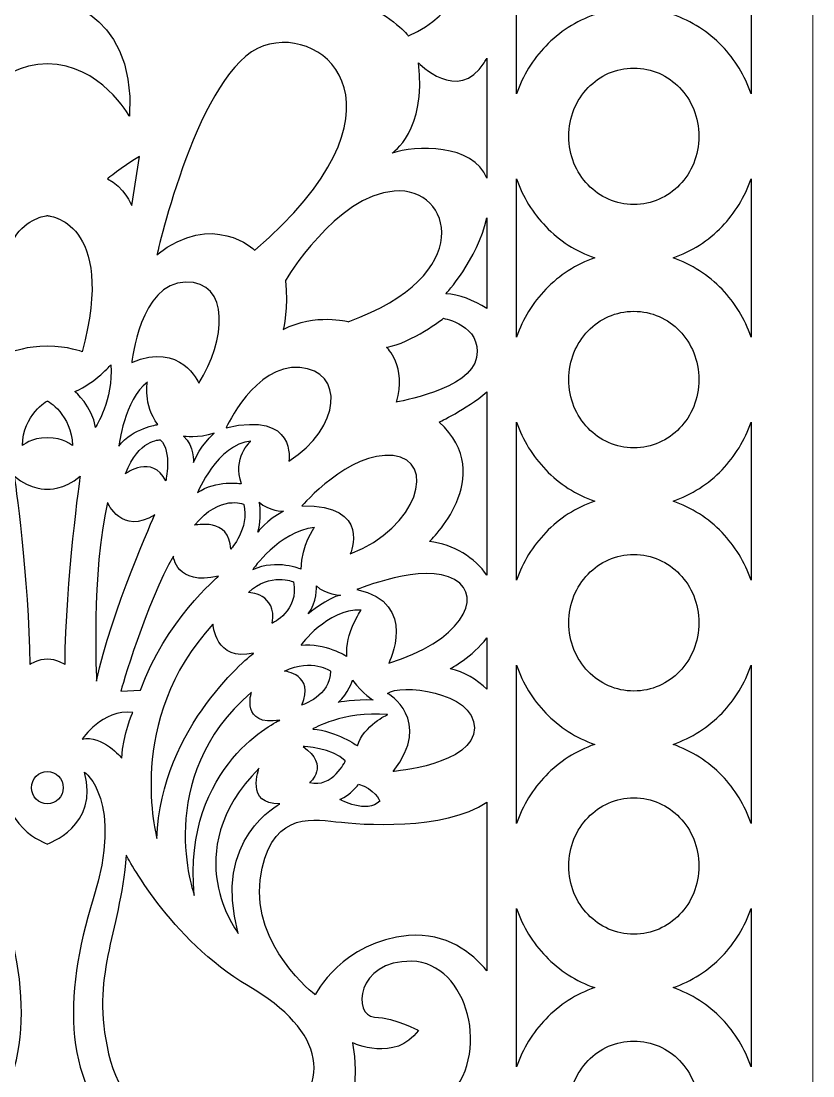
# Model space of a CAD drawing. Header units: millimetres. Extents: x 30.3 to 92.8, y 78.4 to 138.4.
# Drawn here: x 82.2 to 92.78, y 88.58 to 102.67 of the extents above; entities that cross this region are included whole.
import ezdxf

# ---------------------------------------------------------------- set-up
doc = ezdxf.new("R2010")
doc.units = ezdxf.units.MM
doc.header["$MEASUREMENT"] = 0
doc.layers.add('layer 1', color=7, linetype='Continuous')

msp = doc.modelspace()

# ---------------------------------------------------------------- linework, layer by layer
at = {"layer": 'layer 1', "color": 7, "lineweight": 9}
msp.add_open_spline([(72.3242, 138.4261), (72.3242, 138.4261), (92.7788, 138.4261), (92.7788, 138.4261), (92.7788, 138.4261), (92.7788, 138.4261), (92.7788, 78.4263), (92.7788, 78.4263), (92.7788, 78.4263), (92.7788, 78.4263), (72.3242, 78.4263), (72.3242, 78.4263), (72.3242, 78.4263), (72.3242, 78.4263), (72.3242, 138.4261), (72.3242, 138.4261)], degree=3, knots=[0, 0, 0, 0, 0.2, 0.2, 0.2, 0.2, 0.4, 0.4, 0.4, 0.4, 0.6, 0.6, 0.6, 0.6, 1, 1, 1, 1], dxfattribs=at)
at = {"layer": 'layer 1', "color": 250}
for points, knots in [([(84.9402, 102.8033), (84.9402, 102.8033), (85.6563, 104.3893), (86.8036, 104.578), (86.8036, 104.578), (87.951, 104.7668), (88.7258, 103.0568), (87.3759, 102.4752), (87.3759, 102.4752), (87.3759, 102.4752), (86.5154, 103.5336), (84.9402, 102.8033)], [0, 0, 0, 0, 0.25, 0.25, 0.25, 0.25, 0.5, 0.5, 0.5, 0.5, 1, 1, 1, 1]), ([(88.8199, 101.7022), (88.9028, 101.9443), (89.0371, 102.1616), (89.2093, 102.3402), (89.2093, 102.3402), (89.3911, 102.5287), (89.6145, 102.6738), (89.864, 102.7594), (89.864, 102.7594), (89.6145, 102.845), (89.3911, 102.9901), (89.2093, 103.1786), (89.2093, 103.1786), (89.0371, 103.3572), (88.9028, 103.5745), (88.8199, 103.8166), (88.8199, 103.8166), (88.8199, 103.8166), (88.8199, 101.7022), (88.8199, 101.7022)], [0, 0, 0, 0, 0.1666667, 0.1666667, 0.1666667, 0.1666667, 0.3333333, 0.3333333, 0.3333333, 0.3333333, 0.5, 0.5, 0.5, 0.5, 0.6666667, 0.6666667, 0.6666667, 0.6666667, 1, 1, 1, 1]), ([(91.954, 103.8166), (91.8711, 103.5745), (91.7368, 103.3572), (91.5646, 103.1786), (91.5646, 103.1786), (91.3828, 102.9901), (91.1593, 102.845), (90.9099, 102.7594), (90.9099, 102.7594), (91.1593, 102.6738), (91.3828, 102.5287), (91.5646, 102.3402), (91.5646, 102.3402), (91.7368, 102.1616), (91.8711, 101.9443), (91.954, 101.7022), (91.954, 101.7022), (91.954, 101.7022), (91.954, 103.8166), (91.954, 103.8166)], [0, 0, 0, 0, 0.1666667, 0.1666667, 0.1666667, 0.1666667, 0.3333333, 0.3333333, 0.3333333, 0.3333333, 0.5, 0.5, 0.5, 0.5, 0.6666667, 0.6666667, 0.6666667, 0.6666667, 1, 1, 1, 1]), ([(82.5515, 102.9823), (82.5515, 102.9823), (81.366, 102.8928), (81.4541, 101.4015), (81.4541, 101.4015), (81.4541, 101.4015), (81.8442, 102.1024), (82.5515, 102.1024), (82.5515, 102.1024), (83.2588, 102.1024), (83.6489, 101.4015), (83.6489, 101.4015), (83.6489, 101.4015), (83.737, 102.8928), (82.5515, 102.9823), (82.5515, 102.9823)], [0, 0, 0, 0, 0.2, 0.2, 0.2, 0.2, 0.4, 0.4, 0.4, 0.4, 0.6, 0.6, 0.6, 0.6, 1, 1, 1, 1]), ([(85.3217, 99.6119), (85.3217, 99.6119), (84.7641, 100.1488), (84.0158, 99.5522), (84.0158, 99.5522), (84.0158, 99.5522), (84.5733, 102.0427), (85.439, 102.341), (85.439, 102.341), (86.3047, 102.6393), (87.4852, 101.4617), (85.3217, 99.6119)], [0, 0, 0, 0, 0.25, 0.25, 0.25, 0.25, 0.5, 0.5, 0.5, 0.5, 1, 1, 1, 1]), ([(88.424, 102.1785), (88.4123, 102.1567), (88.4004, 102.1363), (88.3883, 102.1173), (88.3883, 102.1173), (88.0361, 101.5655), (87.5079, 102.1173), (87.5079, 102.1173), (87.5079, 102.1173), (87.6253, 101.2076), (87.1558, 100.9093), (87.1558, 100.9093), (87.1558, 100.9093), (87.4638, 101.0137), (88.2432, 101.0382), (88.424, 100.5737), (88.424, 100.5737), (88.424, 100.5737), (88.424, 102.1785), (88.424, 102.1785)], [0, 0, 0, 0, 0.1666667, 0.1666667, 0.1666667, 0.1666667, 0.3333333, 0.3333333, 0.3333333, 0.3333333, 0.5, 0.5, 0.5, 0.5, 0.6666667, 0.6666667, 0.6666667, 0.6666667, 1, 1, 1, 1]), ([(90.9986, 101.784), (90.8422, 101.9461), (90.626, 102.0464), (90.3869, 102.0464), (90.3869, 102.0464), (90.1479, 102.0464), (89.9317, 101.9461), (89.7753, 101.784), (89.7753, 101.784), (89.6161, 101.6188), (89.5176, 101.3893), (89.5176, 101.1344), (89.5176, 101.1344), (89.5176, 100.8795), (89.6161, 100.65), (89.7753, 100.4848), (89.7753, 100.4848), (89.9317, 100.3227), (90.1479, 100.2224), (90.3869, 100.2224), (90.3869, 100.2224), (90.626, 100.2224), (90.8422, 100.3227), (90.9986, 100.4848), (90.9986, 100.4848), (91.1578, 100.65), (91.2563, 100.8795), (91.2563, 101.1344), (91.2563, 101.1344), (91.2563, 101.3893), (91.1578, 101.6188), (90.9986, 101.784)], [0, 0, 0, 0, 0.1111111, 0.1111111, 0.1111111, 0.1111111, 0.2222222, 0.2222222, 0.2222222, 0.2222222, 0.3333333, 0.3333333, 0.3333333, 0.3333333, 0.4444444, 0.4444444, 0.4444444, 0.4444444, 0.5555556, 0.5555556, 0.5555556, 0.5555556, 0.6666667, 0.6666667, 0.6666667, 0.6666667, 0.7777778, 0.7777778, 0.7777778, 0.7777778, 1, 1, 1, 1]), ([(83.781, 100.8646), (83.781, 100.8646), (83.6783, 100.2084), (83.6783, 100.2084), (83.6783, 100.2084), (83.6783, 100.2084), (83.5756, 100.4619), (83.3555, 100.5663), (83.3555, 100.5663), (83.3555, 100.5663), (83.5316, 100.7155), (83.781, 100.8646)], [0, 0, 0, 0, 0.25, 0.25, 0.25, 0.25, 0.5, 0.5, 0.5, 0.5, 1, 1, 1, 1]), ([(88.8199, 98.4522), (88.9028, 98.6943), (89.0371, 98.9116), (89.2093, 99.0902), (89.2093, 99.0902), (89.3911, 99.2787), (89.6145, 99.4238), (89.864, 99.5094), (89.864, 99.5094), (89.6145, 99.595), (89.3911, 99.7401), (89.2093, 99.9286), (89.2093, 99.9286), (89.0371, 100.1072), (88.9028, 100.3245), (88.8199, 100.5666), (88.8199, 100.5666), (88.8199, 100.5666), (88.8199, 98.4522), (88.8199, 98.4522)], [0, 0, 0, 0, 0.1666667, 0.1666667, 0.1666667, 0.1666667, 0.3333333, 0.3333333, 0.3333333, 0.3333333, 0.5, 0.5, 0.5, 0.5, 0.6666667, 0.6666667, 0.6666667, 0.6666667, 1, 1, 1, 1]), ([(91.954, 100.5666), (91.8711, 100.3245), (91.7368, 100.1072), (91.5646, 99.9286), (91.5646, 99.9286), (91.3828, 99.7401), (91.1593, 99.595), (90.9099, 99.5094), (90.9099, 99.5094), (91.1593, 99.4238), (91.3828, 99.2787), (91.5646, 99.0902), (91.5646, 99.0902), (91.7368, 98.9116), (91.8711, 98.6943), (91.954, 98.4522), (91.954, 98.4522), (91.954, 98.4522), (91.954, 100.5666), (91.954, 100.5666)], [0, 0, 0, 0, 0.1666667, 0.1666667, 0.1666667, 0.1666667, 0.3333333, 0.3333333, 0.3333333, 0.3333333, 0.5, 0.5, 0.5, 0.5, 0.6666667, 0.6666667, 0.6666667, 0.6666667, 1, 1, 1, 1]), ([(85.7032, 98.553), (85.7032, 98.553), (85.7765, 98.8513), (85.7325, 99.2092), (85.7325, 99.2092), (85.7325, 99.2092), (86.4074, 100.3426), (87.1851, 100.4023), (87.1851, 100.4023), (87.9628, 100.4619), (88.3003, 99.2689), (86.5689, 98.6574), (86.5689, 98.6574), (86.5689, 98.6574), (86.1287, 98.7767), (85.7032, 98.553)], [0, 0, 0, 0, 0.2, 0.2, 0.2, 0.2, 0.4, 0.4, 0.4, 0.4, 0.6, 0.6, 0.6, 0.6, 1, 1, 1, 1]), ([(82.5515, 100.0742), (82.5515, 100.0742), (81.6185, 100.0145), (82.085, 98.2548), (82.085, 98.2548), (82.085, 98.2548), (82.2738, 98.3297), (82.5515, 98.3297), (82.5515, 98.3297), (82.8292, 98.3297), (83.018, 98.2548), (83.018, 98.2548), (83.018, 98.2548), (83.4845, 100.0145), (82.5515, 100.0742), (82.5515, 100.0742)], [0, 0, 0, 0, 0.2, 0.2, 0.2, 0.2, 0.4, 0.4, 0.4, 0.4, 0.6, 0.6, 0.6, 0.6, 1, 1, 1, 1]), ([(88.424, 100.047), (88.294, 99.4783), (87.8747, 99.0303), (87.8747, 99.0303), (87.8747, 99.0303), (88.0462, 99.0182), (88.2511, 98.9456), (88.424, 98.834), (88.424, 98.834), (88.424, 98.834), (88.424, 100.047), (88.424, 100.047)], [0, 0, 0, 0, 0.25, 0.25, 0.25, 0.25, 0.5, 0.5, 0.5, 0.5, 1, 1, 1, 1]), ([(84.5733, 97.8372), (84.5733, 97.8372), (84.3386, 98.3964), (83.6783, 98.1131), (83.6783, 98.1131), (83.6783, 98.1131), (83.7883, 99.1719), (84.3973, 99.1869), (84.3973, 99.1869), (85.0062, 99.2018), (84.9328, 98.3964), (84.5733, 97.8372)], [0, 0, 0, 0, 0.25, 0.25, 0.25, 0.25, 0.5, 0.5, 0.5, 0.5, 1, 1, 1, 1]), ([(90.9986, 98.534), (90.8422, 98.6961), (90.626, 98.7964), (90.3869, 98.7964), (90.3869, 98.7964), (90.1479, 98.7964), (89.9317, 98.6961), (89.7753, 98.534), (89.7753, 98.534), (89.6161, 98.3688), (89.5176, 98.1393), (89.5176, 97.8844), (89.5176, 97.8844), (89.5176, 97.6295), (89.6161, 97.4), (89.7753, 97.2348), (89.7753, 97.2348), (89.9317, 97.0727), (90.1479, 96.9724), (90.3869, 96.9724), (90.3869, 96.9724), (90.626, 96.9724), (90.8422, 97.0727), (90.9986, 97.2348), (90.9986, 97.2348), (91.1578, 97.4), (91.2563, 97.6295), (91.2563, 97.8844), (91.2563, 97.8844), (91.2563, 98.1393), (91.1578, 98.3688), (90.9986, 98.534)], [0, 0, 0, 0, 0.1111111, 0.1111111, 0.1111111, 0.1111111, 0.2222222, 0.2222222, 0.2222222, 0.2222222, 0.3333333, 0.3333333, 0.3333333, 0.3333333, 0.4444444, 0.4444444, 0.4444444, 0.4444444, 0.5555556, 0.5555556, 0.5555556, 0.5555556, 0.6666667, 0.6666667, 0.6666667, 0.6666667, 0.7777778, 0.7777778, 0.7777778, 0.7777778, 1, 1, 1, 1]), ([(87.0824, 98.3144), (87.0824, 98.3144), (87.3612, 98.0609), (87.2145, 97.5837), (87.2145, 97.5837), (87.2145, 97.5837), (88.2122, 97.7477), (88.2856, 98.1802), (88.2856, 98.1802), (88.3589, 98.6127), (87.8454, 98.7022), (87.8454, 98.7022), (87.8454, 98.7022), (87.8454, 98.7022), (87.4199, 98.3741), (87.0824, 98.3144)], [0, 0, 0, 0, 0.2, 0.2, 0.2, 0.2, 0.4, 0.4, 0.4, 0.4, 0.6, 0.6, 0.6, 0.6, 1, 1, 1, 1]), ([(85.7765, 96.7933), (85.7765, 96.7933), (85.8939, 97.4644), (84.9402, 97.2407), (84.9402, 97.2407), (84.9402, 97.2407), (85.3217, 98.0907), (85.9232, 98.046), (85.9232, 98.046), (86.5248, 98.0012), (86.4808, 97.2407), (85.7765, 96.7933)], [0, 0, 0, 0, 0.25, 0.25, 0.25, 0.25, 0.5, 0.5, 0.5, 0.5, 1, 1, 1, 1]), ([(83.3995, 98.08), (83.3995, 98.08), (83.1978, 97.8453), (82.9192, 97.7223), (82.9192, 97.7223), (82.9192, 97.7223), (83.1538, 97.5285), (83.1941, 97.2453), (83.1941, 97.2453), (83.1941, 97.2453), (83.4361, 97.6179), (83.3995, 98.08)], [0, 0, 0, 0, 0.25, 0.25, 0.25, 0.25, 0.5, 0.5, 0.5, 0.5, 1, 1, 1, 1]), ([(83.8871, 97.849), (83.8871, 97.849), (83.8285, 97.5546), (84.0265, 97.2825), (84.0265, 97.2825), (84.0265, 97.2825), (83.7001, 97.2415), (83.5058, 96.9956), (83.5058, 96.9956), (83.5058, 96.9956), (83.5791, 97.6142), (83.8871, 97.849)], [0, 0, 0, 0, 0.25, 0.25, 0.25, 0.25, 0.5, 0.5, 0.5, 0.5, 1, 1, 1, 1]), ([(88.424, 97.7189), (88.1361, 97.4801), (87.7867, 97.3152), (87.7867, 97.3152), (87.7867, 97.3152), (88.579, 96.5845), (87.6546, 95.7195), (87.6546, 95.7195), (87.6546, 95.7195), (87.9862, 95.6849), (88.2636, 95.5002), (88.424, 95.2697), (88.424, 95.2697), (88.424, 95.2697), (88.424, 97.7189), (88.424, 97.7189)], [0, 0, 0, 0, 0.2, 0.2, 0.2, 0.2, 0.4, 0.4, 0.4, 0.4, 0.6, 0.6, 0.6, 0.6, 1, 1, 1, 1]), ([(82.5515, 97.5993), (82.5515, 97.5993), (82.2244, 97.4196), (82.2171, 97.0021), (82.2171, 97.0021), (82.2171, 97.0021), (82.3357, 97.1064), (82.5515, 97.1064), (82.5515, 97.1064), (82.7673, 97.1064), (82.886, 97.0021), (82.886, 97.0021), (82.886, 97.0021), (82.8786, 97.4196), (82.5515, 97.5993), (82.5515, 97.5993)], [0, 0, 0, 0, 0.2, 0.2, 0.2, 0.2, 0.4, 0.4, 0.4, 0.4, 0.6, 0.6, 0.6, 0.6, 1, 1, 1, 1]), ([(88.8199, 95.2022), (88.9028, 95.4443), (89.0371, 95.6616), (89.2093, 95.8402), (89.2093, 95.8402), (89.3911, 96.0287), (89.6146, 96.1738), (89.864, 96.2594), (89.864, 96.2594), (89.6146, 96.345), (89.3911, 96.4901), (89.2093, 96.6786), (89.2093, 96.6786), (89.0371, 96.8572), (88.9028, 97.0745), (88.8199, 97.3166), (88.8199, 97.3166), (88.8199, 97.3166), (88.8199, 95.2022), (88.8199, 95.2022)], [0, 0, 0, 0, 0.1666667, 0.1666667, 0.1666667, 0.1666667, 0.3333333, 0.3333333, 0.3333333, 0.3333333, 0.5, 0.5, 0.5, 0.5, 0.6666667, 0.6666667, 0.6666667, 0.6666667, 1, 1, 1, 1]), ([(91.954, 97.3166), (91.8711, 97.0745), (91.7368, 96.8572), (91.5646, 96.6786), (91.5646, 96.6786), (91.3828, 96.4901), (91.1593, 96.345), (90.9099, 96.2594), (90.9099, 96.2594), (91.1593, 96.1738), (91.3828, 96.0287), (91.5646, 95.8402), (91.5646, 95.8402), (91.7368, 95.6616), (91.8711, 95.4443), (91.954, 95.2022), (91.954, 95.2022), (91.954, 95.2022), (91.954, 97.3166), (91.954, 97.3166)], [0, 0, 0, 0, 0.1666667, 0.1666667, 0.1666667, 0.1666667, 0.3333333, 0.3333333, 0.3333333, 0.3333333, 0.5, 0.5, 0.5, 0.5, 0.6666667, 0.6666667, 0.6666667, 0.6666667, 1, 1, 1, 1]), ([(84.7781, 97.167), (84.7781, 97.167), (84.5838, 96.9881), (84.5031, 96.7757), (84.5031, 96.7757), (84.5031, 96.7757), (84.5178, 96.9993), (84.3711, 97.126), (84.3711, 97.126), (84.3711, 97.126), (84.5654, 97.0925), (84.7781, 97.167)], [0, 0, 0, 0, 0.25, 0.25, 0.25, 0.25, 0.5, 0.5, 0.5, 0.5, 1, 1, 1, 1]), ([(84.1328, 96.5297), (84.1328, 96.5297), (84.2245, 96.921), (84.0595, 97.0776), (84.0595, 97.0776), (84.0595, 97.0776), (83.7661, 97.0887), (83.5975, 96.6266), (83.5975, 96.6266), (83.5975, 96.6266), (83.9531, 96.8912), (84.1328, 96.5297)], [0, 0, 0, 0, 0.25, 0.25, 0.25, 0.25, 0.5, 0.5, 0.5, 0.5, 1, 1, 1, 1]), ([(85.2694, 97.0627), (85.2694, 97.0627), (85.0164, 96.8279), (85.1448, 96.4925), (85.1448, 96.4925), (85.1448, 96.4925), (84.8001, 96.5484), (84.5581, 96.3732), (84.5581, 96.3732), (84.5581, 96.3732), (84.8221, 97.0142), (85.2694, 97.0627)], [0, 0, 0, 0, 0.25, 0.25, 0.25, 0.25, 0.5, 0.5, 0.5, 0.5, 1, 1, 1, 1]), ([(86.5982, 95.5555), (86.5982, 95.5555), (86.8917, 96.2117), (85.9526, 96.1967), (85.9526, 96.1967), (85.9526, 96.1967), (86.5835, 96.9275), (87.1704, 96.8678), (87.1704, 96.8678), (87.7574, 96.8082), (87.5079, 95.8985), (86.5982, 95.5555)], [0, 0, 0, 0, 0.25, 0.25, 0.25, 0.25, 0.5, 0.5, 0.5, 0.5, 1, 1, 1, 1]), ([(82.5515, 96.4204), (82.5515, 96.4204), (82.3271, 96.4055), (82.1143, 96.5919), (82.1143, 96.5919), (82.1143, 96.5919), (82.3124, 95.205), (82.3198, 94.0791), (82.3198, 94.0791), (82.3198, 94.0791), (82.4311, 94.148), (82.5515, 94.148), (82.5515, 94.148), (82.6719, 94.148), (82.7832, 94.0791), (82.7832, 94.0791), (82.7832, 94.0791), (82.7906, 95.205), (82.9887, 96.5919), (82.9887, 96.5919), (82.9887, 96.5919), (82.7759, 96.4055), (82.5515, 96.4204), (82.5515, 96.4204)], [0, 0, 0, 0, 0.1428571, 0.1428571, 0.1428571, 0.1428571, 0.2857143, 0.2857143, 0.2857143, 0.2857143, 0.4285714, 0.4285714, 0.4285714, 0.4285714, 0.5714286, 0.5714286, 0.5714286, 0.5714286, 0.7142857, 0.7142857, 0.7142857, 0.7142857, 1, 1, 1, 1]), ([(85.0018, 95.6167), (85.0018, 95.6167), (85.2548, 95.8962), (85.1741, 96.2167), (85.1741, 96.2167), (85.1741, 96.2167), (84.8624, 96.3583), (84.5178, 95.9372), (84.5178, 95.9372), (84.5178, 95.9372), (84.9908, 96.0453), (85.0018, 95.6167)], [0, 0, 0, 0, 0.25, 0.25, 0.25, 0.25, 0.5, 0.5, 0.5, 0.5, 1, 1, 1, 1]), ([(83.9864, 96.0774), (83.9864, 96.0774), (83.3995, 94.78), (83.2088, 93.8554), (83.2088, 93.8554), (83.2088, 93.8554), (83.1354, 95.3169), (83.3555, 96.2415), (83.3555, 96.2415), (83.3555, 96.2415), (83.5462, 95.7941), (83.9864, 96.0774)], [0, 0, 0, 0, 0.25, 0.25, 0.25, 0.25, 0.5, 0.5, 0.5, 0.5, 1, 1, 1, 1]), ([(85.3831, 96.2465), (85.3831, 96.2465), (85.4234, 96.0155), (85.3611, 95.844), (85.3611, 95.844), (85.3611, 95.844), (85.4784, 96.008), (85.7058, 96.1235), (85.7058, 96.1235), (85.7058, 96.1235), (85.5004, 96.1273), (85.3831, 96.2465)], [0, 0, 0, 0, 0.25, 0.25, 0.25, 0.25, 0.5, 0.5, 0.5, 0.5, 1, 1, 1, 1]), ([(86.1201, 95.9074), (86.1201, 95.9074), (85.9478, 95.6763), (85.9404, 95.3521), (85.9404, 95.3521), (85.9404, 95.3521), (85.6178, 95.4975), (85.2951, 95.3447), (85.2951, 95.3447), (85.2951, 95.3447), (85.6398, 95.8515), (86.1201, 95.9074)], [0, 0, 0, 0, 0.25, 0.25, 0.25, 0.25, 0.5, 0.5, 0.5, 0.5, 1, 1, 1, 1]), ([(84.8375, 95.2572), (84.8375, 95.2572), (84.1185, 94.6458), (83.7957, 93.736), (83.7957, 93.736), (83.7957, 93.736), (83.5316, 93.7211), (83.5316, 93.7211), (83.5316, 93.7211), (83.5316, 93.7211), (83.8837, 94.9291), (84.2359, 95.5256), (84.2359, 95.5256), (84.2359, 95.5256), (84.2652, 95.123), (84.8375, 95.2572)], [0, 0, 0, 0, 0.2, 0.2, 0.2, 0.2, 0.4, 0.4, 0.4, 0.4, 0.6, 0.6, 0.6, 0.6, 1, 1, 1, 1]), ([(87.1117, 94.094), (87.1117, 94.094), (87.5226, 94.8993), (86.6862, 95.0782), (86.6862, 95.0782), (86.6862, 95.0782), (87.5813, 95.4511), (87.9921, 95.2125), (87.9921, 95.2125), (88.403, 94.9738), (88.0508, 94.3773), (87.1117, 94.094)], [0, 0, 0, 0, 0.25, 0.25, 0.25, 0.25, 0.5, 0.5, 0.5, 0.5, 1, 1, 1, 1]), ([(90.9986, 95.284), (90.8422, 95.4461), (90.626, 95.5464), (90.3869, 95.5464), (90.3869, 95.5464), (90.1479, 95.5464), (89.9317, 95.4461), (89.7753, 95.284), (89.7753, 95.284), (89.6161, 95.1188), (89.5176, 94.8893), (89.5176, 94.6344), (89.5176, 94.6344), (89.5176, 94.3795), (89.6161, 94.15), (89.7753, 93.9848), (89.7753, 93.9848), (89.9317, 93.8227), (90.1479, 93.7224), (90.3869, 93.7224), (90.3869, 93.7224), (90.626, 93.7224), (90.8422, 93.8227), (90.9986, 93.9848), (90.9986, 93.9848), (91.1578, 94.15), (91.2563, 94.3795), (91.2563, 94.6344), (91.2563, 94.6344), (91.2563, 94.8893), (91.1578, 95.1188), (90.9986, 95.284)], [0, 0, 0, 0, 0.1111111, 0.1111111, 0.1111111, 0.1111111, 0.2222222, 0.2222222, 0.2222222, 0.2222222, 0.3333333, 0.3333333, 0.3333333, 0.3333333, 0.4444444, 0.4444444, 0.4444444, 0.4444444, 0.5555556, 0.5555556, 0.5555556, 0.5555556, 0.6666667, 0.6666667, 0.6666667, 0.6666667, 0.7777778, 0.7777778, 0.7777778, 0.7777778, 1, 1, 1, 1]), ([(85.8414, 95.1807), (85.8414, 95.1807), (85.5261, 95.3149), (85.2364, 95.0391), (85.2364, 95.0391), (85.2364, 95.0391), (85.6251, 95.0279), (85.5554, 94.6291), (85.5554, 94.6291), (85.5554, 94.6291), (85.9148, 94.7931), (85.8414, 95.1807)], [0, 0, 0, 0, 0.25, 0.25, 0.25, 0.25, 0.5, 0.5, 0.5, 0.5, 1, 1, 1, 1]), ([(86.1457, 95.1285), (86.1457, 95.1285), (86.1567, 94.8975), (86.0357, 94.7521), (86.0357, 94.7521), (86.0357, 94.7521), (86.2997, 94.9757), (86.4684, 95.0018), (86.4684, 95.0018), (86.4684, 95.0018), (86.2631, 95.013), (86.1457, 95.1285)], [0, 0, 0, 0, 0.25, 0.25, 0.25, 0.25, 0.5, 0.5, 0.5, 0.5, 1, 1, 1, 1]), ([(86.5527, 94.1857), (86.5527, 94.1857), (86.2594, 94.372), (85.9404, 94.3347), (85.9404, 94.3347), (85.9404, 94.3347), (86.2814, 94.8155), (86.7434, 94.8043), (86.7434, 94.8043), (86.7434, 94.8043), (86.5271, 94.495), (86.5527, 94.1857)], [0, 0, 0, 0, 0.25, 0.25, 0.25, 0.25, 0.5, 0.5, 0.5, 0.5, 1, 1, 1, 1]), ([(85.307, 94.2282), (85.307, 94.2282), (84.0598, 93.2588), (84.0158, 91.7526), (84.0158, 91.7526), (84.0158, 91.7526), (83.5756, 93.3334), (84.7641, 94.6159), (84.7641, 94.6159), (84.7641, 94.6159), (84.7934, 94.1089), (85.307, 94.2282)], [0, 0, 0, 0, 0.25, 0.25, 0.25, 0.25, 0.5, 0.5, 0.5, 0.5, 1, 1, 1, 1]), ([(88.424, 94.4325), (88.2352, 94.1809), (87.9334, 94.0194), (87.9334, 94.0194), (87.9334, 94.0194), (88.1217, 93.9773), (88.2886, 93.8782), (88.424, 93.7458), (88.424, 93.7458), (88.424, 93.7458), (88.424, 94.4325), (88.424, 94.4325)], [0, 0, 0, 0, 0.25, 0.25, 0.25, 0.25, 0.5, 0.5, 0.5, 0.5, 1, 1, 1, 1]), ([(85.9526, 93.5347), (85.9526, 93.5347), (86.3341, 93.654), (86.3341, 93.9896), (86.3341, 93.9896), (86.3341, 93.9896), (86.092, 94.1685), (85.7178, 93.9896), (85.7178, 93.9896), (85.7178, 93.9896), (86.1287, 93.9448), (85.9526, 93.5347)], [0, 0, 0, 0, 0.25, 0.25, 0.25, 0.25, 0.5, 0.5, 0.5, 0.5, 1, 1, 1, 1]), ([(88.8199, 91.9522), (88.9028, 92.1943), (89.0371, 92.4116), (89.2093, 92.5902), (89.2093, 92.5902), (89.3911, 92.7787), (89.6146, 92.9238), (89.864, 93.0094), (89.864, 93.0094), (89.6146, 93.095), (89.3911, 93.2401), (89.2093, 93.4286), (89.2093, 93.4286), (89.0371, 93.6072), (88.9028, 93.8245), (88.8199, 94.0666), (88.8199, 94.0666), (88.8199, 94.0666), (88.8199, 91.9522), (88.8199, 91.9522)], [0, 0, 0, 0, 0.1666667, 0.1666667, 0.1666667, 0.1666667, 0.3333333, 0.3333333, 0.3333333, 0.3333333, 0.5, 0.5, 0.5, 0.5, 0.6666667, 0.6666667, 0.6666667, 0.6666667, 1, 1, 1, 1]), ([(91.954, 94.0666), (91.8711, 93.8245), (91.7368, 93.6072), (91.5646, 93.4286), (91.5646, 93.4286), (91.3828, 93.2401), (91.1593, 93.095), (90.9099, 93.0094), (90.9099, 93.0094), (91.1593, 92.9238), (91.3828, 92.7787), (91.5646, 92.5902), (91.5646, 92.5902), (91.7368, 92.4116), (91.8711, 92.1943), (91.954, 91.9522), (91.954, 91.9522), (91.954, 91.9522), (91.954, 94.0666), (91.954, 94.0666)], [0, 0, 0, 0, 0.1666667, 0.1666667, 0.1666667, 0.1666667, 0.3333333, 0.3333333, 0.3333333, 0.3333333, 0.5, 0.5, 0.5, 0.5, 0.6666667, 0.6666667, 0.6666667, 0.6666667, 1, 1, 1, 1]), ([(86.6297, 93.8689), (86.6297, 93.8689), (86.5747, 93.69), (86.4354, 93.5708), (86.4354, 93.5708), (86.4354, 93.5708), (86.6701, 93.6155), (86.9047, 93.6006), (86.9047, 93.6006), (86.9047, 93.6006), (86.7691, 93.6789), (86.6297, 93.8689)], [0, 0, 0, 0, 0.25, 0.25, 0.25, 0.25, 0.5, 0.5, 0.5, 0.5, 1, 1, 1, 1]), ([(87.0971, 93.6913), (87.0971, 93.6913), (87.7148, 93.3395), (87.1704, 92.6474), (87.1704, 92.6474), (87.1704, 92.6474), (88.2562, 92.7369), (88.2562, 93.229), (88.2562, 93.229), (88.2562, 93.7211), (87.2438, 93.8255), (87.0971, 93.6913)], [0, 0, 0, 0, 0.25, 0.25, 0.25, 0.25, 0.5, 0.5, 0.5, 0.5, 1, 1, 1, 1]), ([(85.6591, 93.3334), (85.6591, 93.3334), (84.3532, 92.7518), (84.5146, 90.992), (84.5146, 90.992), (84.5146, 90.992), (83.9424, 92.5579), (85.2776, 93.7062), (85.2776, 93.7062), (85.2776, 93.7062), (85.1309, 93.2439), (85.6591, 93.3334)], [0, 0, 0, 0, 0.25, 0.25, 0.25, 0.25, 0.5, 0.5, 0.5, 0.5, 1, 1, 1, 1]), ([(83.693, 93.4378), (83.693, 93.4378), (83.5609, 93.1544), (83.5462, 92.8263), (83.5462, 92.8263), (83.5462, 92.8263), (83.2821, 93.1395), (83.018, 93.0799), (83.018, 93.0799), (83.018, 93.0799), (83.2821, 93.4825), (83.693, 93.4378)], [0, 0, 0, 0, 0.25, 0.25, 0.25, 0.25, 0.5, 0.5, 0.5, 0.5, 1, 1, 1, 1]), ([(87.0971, 93.408), (87.0971, 93.408), (86.7816, 93.2663), (86.6936, 92.9904), (86.6936, 92.9904), (86.6936, 92.9904), (86.4074, 93.1917), (86.0993, 93.2141), (86.0993, 93.2141), (86.0993, 93.2141), (86.4955, 93.4601), (87.0971, 93.408)], [0, 0, 0, 0, 0.25, 0.25, 0.25, 0.25, 0.5, 0.5, 0.5, 0.5, 1, 1, 1, 1]), ([(85.9673, 92.9829), (85.9673, 92.9829), (86.3634, 92.9606), (86.5322, 92.7891), (86.5322, 92.7891), (86.5322, 92.7891), (86.3634, 92.4237), (86.0553, 92.4982), (86.0553, 92.4982), (86.0553, 92.4982), (86.3341, 92.7219), (85.9673, 92.9829)], [0, 0, 0, 0, 0.25, 0.25, 0.25, 0.25, 0.5, 0.5, 0.5, 0.5, 1, 1, 1, 1]), ([(82.5515, 91.678), (82.5515, 91.678), (81.8502, 91.9241), (82.0557, 92.6399), (82.0557, 92.6399), (82.0557, 92.6399), (81.5274, 92.2596), (81.9383, 90.9473), (81.9383, 90.9473), (82.3491, 89.6349), (82.3491, 88.412), (81.4687, 87.7111), (81.4687, 87.7111), (80.5884, 87.0102), (80.3609, 86.7865), (80.4416, 85.9439), (80.4416, 85.9439), (80.5223, 85.1013), (81.5568, 84.7657), (81.997, 85.2504), (81.997, 85.2504), (82.4371, 85.7351), (81.8356, 86.1452), (81.8356, 86.1452), (81.8356, 86.1452), (81.8356, 86.1452), (82.3357, 86.3167), (82.5515, 85.8693), (82.5515, 85.8693), (82.7673, 86.3167), (83.2675, 86.1452), (83.2675, 86.1452), (83.2675, 86.1452), (83.2675, 86.1452), (82.6659, 85.7351), (83.1061, 85.2504), (83.1061, 85.2504), (83.5462, 84.7657), (84.5807, 85.1013), (84.6614, 85.9439), (84.6614, 85.9439), (84.7421, 86.7865), (84.5146, 87.0102), (83.6343, 87.7111), (83.6343, 87.7111), (82.7539, 88.412), (82.7539, 89.6349), (83.1647, 90.9473), (83.1647, 90.9473), (83.5756, 92.2596), (83.0474, 92.6399), (83.0474, 92.6399), (83.0474, 92.6399), (83.2528, 91.9241), (82.5515, 91.678), (82.5515, 91.678)], [0, 0, 0, 0, 0.0666667, 0.0666667, 0.0666667, 0.0666667, 0.1333333, 0.1333333, 0.1333333, 0.1333333, 0.2, 0.2, 0.2, 0.2, 0.2666667, 0.2666667, 0.2666667, 0.2666667, 0.3333333, 0.3333333, 0.3333333, 0.3333333, 0.4, 0.4, 0.4, 0.4, 0.4666667, 0.4666667, 0.4666667, 0.4666667, 0.5333333, 0.5333333, 0.5333333, 0.5333333, 0.6, 0.6, 0.6, 0.6, 0.6666667, 0.6666667, 0.6666667, 0.6666667, 0.7333333, 0.7333333, 0.7333333, 0.7333333, 0.8, 0.8, 0.8, 0.8, 0.8666667, 0.8666667, 0.8666667, 0.8666667, 1, 1, 1, 1]), ([(82.5515, 92.6474), (82.434, 92.6474), (82.3387, 92.5505), (82.3387, 92.4311), (82.3387, 92.4311), (82.3387, 92.3117), (82.434, 92.2149), (82.5515, 92.2149), (82.5515, 92.2149), (82.669, 92.2149), (82.7643, 92.3117), (82.7643, 92.4311), (82.7643, 92.4311), (82.7643, 92.5505), (82.669, 92.6474), (82.5515, 92.6474)], [0, 0, 0, 0, 0.2, 0.2, 0.2, 0.2, 0.4, 0.4, 0.4, 0.4, 0.6, 0.6, 0.6, 0.6, 1, 1, 1, 1]), ([(85.6591, 92.2149), (85.6591, 92.2149), (84.7494, 91.7526), (85.1016, 90.4849), (85.1016, 90.4849), (85.1016, 90.4849), (84.2652, 91.5587), (85.3804, 92.6921), (85.3804, 92.6921), (85.3804, 92.6921), (85.1896, 92.2), (85.6591, 92.2149)], [0, 0, 0, 0, 0.25, 0.25, 0.25, 0.25, 0.5, 0.5, 0.5, 0.5, 1, 1, 1, 1]), ([(86.7082, 92.4759), (86.7082, 92.4759), (86.6055, 92.3342), (86.4588, 92.2745), (86.4588, 92.2745), (86.4588, 92.2745), (86.8183, 92.0732), (86.9944, 92.2522), (86.9944, 92.2522), (86.9944, 92.2522), (86.921, 92.4237), (86.7082, 92.4759)], [0, 0, 0, 0, 0.25, 0.25, 0.25, 0.25, 0.5, 0.5, 0.5, 0.5, 1, 1, 1, 1]), ([(88.424, 92.2362), (87.8451, 91.8549), (86.7477, 91.9348), (86.4074, 91.9763), (86.4074, 91.9763), (86.0406, 92.021), (85.5124, 92.0807), (85.395, 91.2008), (85.395, 91.2008), (85.2776, 90.3209), (86.1287, 89.6647), (86.1287, 89.6647), (86.1287, 89.6647), (86.1287, 89.6647), (86.4955, 90.3806), (87.3759, 90.4551), (87.3759, 90.4551), (87.8838, 90.4981), (88.2256, 90.2235), (88.424, 89.9834), (88.424, 89.9834), (88.424, 89.9834), (88.424, 92.2362), (88.424, 92.2362)], [0, 0, 0, 0, 0.1428571, 0.1428571, 0.1428571, 0.1428571, 0.2857143, 0.2857143, 0.2857143, 0.2857143, 0.4285714, 0.4285714, 0.4285714, 0.4285714, 0.5714286, 0.5714286, 0.5714286, 0.5714286, 0.7142857, 0.7142857, 0.7142857, 0.7142857, 1, 1, 1, 1]), ([(90.9986, 92.0339), (90.8422, 92.1961), (90.626, 92.2964), (90.3869, 92.2964), (90.3869, 92.2964), (90.1479, 92.2964), (89.9317, 92.1961), (89.7753, 92.0339), (89.7753, 92.0339), (89.6161, 91.8688), (89.5176, 91.6393), (89.5176, 91.3844), (89.5176, 91.3844), (89.5176, 91.1295), (89.6161, 90.8999), (89.7753, 90.7348), (89.7753, 90.7348), (89.9317, 90.5727), (90.1479, 90.4724), (90.3869, 90.4724), (90.3869, 90.4724), (90.626, 90.4724), (90.8422, 90.5727), (90.9986, 90.7348), (90.9986, 90.7348), (91.1578, 90.8999), (91.2563, 91.1295), (91.2563, 91.3844), (91.2563, 91.3844), (91.2563, 91.6393), (91.1578, 91.8688), (90.9986, 92.0339)], [0, 0, 0, 0, 0.1111111, 0.1111111, 0.1111111, 0.1111111, 0.2222222, 0.2222222, 0.2222222, 0.2222222, 0.3333333, 0.3333333, 0.3333333, 0.3333333, 0.4444444, 0.4444444, 0.4444444, 0.4444444, 0.5555556, 0.5555556, 0.5555556, 0.5555556, 0.6666667, 0.6666667, 0.6666667, 0.6666667, 0.7777778, 0.7777778, 0.7777778, 0.7777778, 1, 1, 1, 1]), ([(83.6049, 91.5289), (83.6049, 91.5289), (84.1918, 90.3955), (85.2336, 89.784), (85.2336, 89.784), (86.2754, 89.1726), (86.3928, 88.4567), (85.5858, 87.8304), (85.5858, 87.8304), (84.7788, 87.204), (83.6196, 87.8155), (83.3702, 88.8743), (83.3702, 88.8743), (83.1207, 89.9332), (83.5169, 90.4402), (83.6049, 91.5289)], [0, 0, 0, 0, 0.2, 0.2, 0.2, 0.2, 0.4, 0.4, 0.4, 0.4, 0.6, 0.6, 0.6, 0.6, 1, 1, 1, 1]), ([(88.8199, 88.7022), (88.9028, 88.9442), (89.0371, 89.1616), (89.2093, 89.3402), (89.2093, 89.3402), (89.3911, 89.5287), (89.6146, 89.6738), (89.864, 89.7594), (89.864, 89.7594), (89.6146, 89.845), (89.3911, 89.9901), (89.2093, 90.1786), (89.2093, 90.1786), (89.0371, 90.3572), (88.9028, 90.5745), (88.8199, 90.8166), (88.8199, 90.8166), (88.8199, 90.8166), (88.8199, 88.7022), (88.8199, 88.7022)], [0, 0, 0, 0, 0.1666667, 0.1666667, 0.1666667, 0.1666667, 0.3333333, 0.3333333, 0.3333333, 0.3333333, 0.5, 0.5, 0.5, 0.5, 0.6666667, 0.6666667, 0.6666667, 0.6666667, 1, 1, 1, 1]), ([(91.954, 90.8166), (91.8711, 90.5745), (91.7368, 90.3572), (91.5646, 90.1786), (91.5646, 90.1786), (91.3828, 89.9901), (91.1593, 89.845), (90.9099, 89.7594), (90.9099, 89.7594), (91.1593, 89.6738), (91.3828, 89.5287), (91.5646, 89.3402), (91.5646, 89.3402), (91.7368, 89.1616), (91.8711, 88.9443), (91.954, 88.7022), (91.954, 88.7022), (91.954, 88.7022), (91.954, 90.8166), (91.954, 90.8166)], [0, 0, 0, 0, 0.1666667, 0.1666667, 0.1666667, 0.1666667, 0.3333333, 0.3333333, 0.3333333, 0.3333333, 0.5, 0.5, 0.5, 0.5, 0.6666667, 0.6666667, 0.6666667, 0.6666667, 1, 1, 1, 1]), ([(86.1433, 87.4277), (86.1433, 87.4277), (86.8281, 88.0104), (86.6275, 89.0234), (86.6275, 89.0234), (86.6275, 89.0234), (87.1998, 88.755), (87.5079, 89.1875), (87.5079, 89.1875), (87.5079, 89.1875), (87.2145, 89.3515), (86.921, 89.3665), (86.921, 89.3665), (86.6275, 89.3814), (86.6716, 90.127), (87.4199, 90.1121), (87.4199, 90.1121), (88.1682, 90.0972), (88.5057, 88.8445), (87.8747, 88.2629), (87.8747, 88.2629), (87.2438, 87.6813), (86.5102, 87.4874), (86.1433, 87.4277)], [0, 0, 0, 0, 0.1428571, 0.1428571, 0.1428571, 0.1428571, 0.2857143, 0.2857143, 0.2857143, 0.2857143, 0.4285714, 0.4285714, 0.4285714, 0.4285714, 0.5714286, 0.5714286, 0.5714286, 0.5714286, 0.7142857, 0.7142857, 0.7142857, 0.7142857, 1, 1, 1, 1]), ([(90.9986, 88.7839), (90.8422, 88.9461), (90.626, 89.0464), (90.3869, 89.0464), (90.3869, 89.0464), (90.1479, 89.0464), (89.9317, 88.9461), (89.7753, 88.7839), (89.7753, 88.7839), (89.6161, 88.6188), (89.5176, 88.3892), (89.5176, 88.1344), (89.5176, 88.1344), (89.5176, 87.8795), (89.6161, 87.6499), (89.7753, 87.4848), (89.7753, 87.4848), (89.9317, 87.3227), (90.1479, 87.2224), (90.3869, 87.2224), (90.3869, 87.2224), (90.626, 87.2224), (90.8422, 87.3227), (90.9986, 87.4848), (90.9986, 87.4848), (91.1578, 87.6499), (91.2563, 87.8795), (91.2563, 88.1344), (91.2563, 88.1344), (91.2563, 88.3892), (91.1578, 88.6188), (90.9986, 88.7839)], [0, 0, 0, 0, 0.1111111, 0.1111111, 0.1111111, 0.1111111, 0.2222222, 0.2222222, 0.2222222, 0.2222222, 0.3333333, 0.3333333, 0.3333333, 0.3333333, 0.4444444, 0.4444444, 0.4444444, 0.4444444, 0.5555556, 0.5555556, 0.5555556, 0.5555556, 0.6666667, 0.6666667, 0.6666667, 0.6666667, 0.7777778, 0.7777778, 0.7777778, 0.7777778, 1, 1, 1, 1])]:
    msp.add_open_spline(points, degree=3, knots=knots, dxfattribs=at)

doc.saveas('drawing.dxf')
